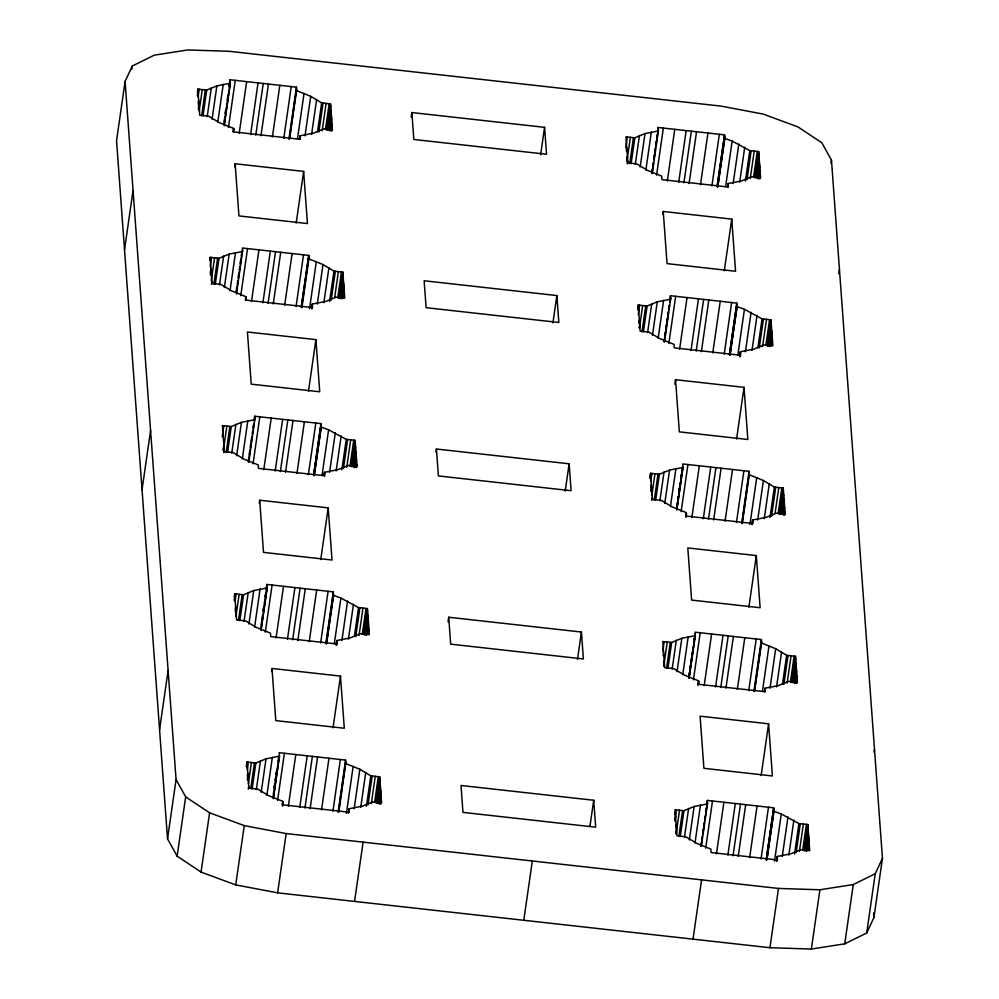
<?xml version="1.0" encoding="UTF-8"?>
<svg xmlns="http://www.w3.org/2000/svg" width="999" height="999" viewBox="0 0 999 999"><rect width="100%" height="100%" fill="white"/><g stroke="black" fill="none" stroke-linecap="round" stroke-linejoin="round"><path stroke-width="1.5" d="M125.087 81.419L116.546 140.697L167.532 838.86L177.135 856.168L201.049 872.09L235.727 884.889L277.622 892.844L769.954 947.714L811.363 949.05L844.729 943.83L866.695 933.016L873.913 917.582L882.454 858.303L831.468 160.14L821.865 142.832L797.951 126.91L763.273 114.111L721.378 106.156L229.046 51.286L187.637 49.95L154.271 55.17L132.305 65.984L125.087 81.419L176.074 779.582L167.532 838.86M131.868 69.031L132.305 65.984M124.513 249.787L133.054 190.509M197.402 92.145L197.839 89.111L206.718 90.097L216.883 85.877L230.319 83.254L230.07 79.77L296.428 87.163L296.678 90.647L310.714 96.329L321.666 102.909L330.557 103.896L332.455 129.97L323.576 128.983L313.411 133.204L299.975 135.827L299.538 138.861M197.327 95.704L197.989 91.146M198.127 96.866L199.226 89.261M142.033 489.772L150.574 430.494M198.202 103.147L198.639 100.112M198.351 105.182L198.789 102.148M198.277 108.741L198.938 104.183M199.213 110.877L202.285 89.598M201.611 115.784L205.332 89.947M202.997 115.934L206.718 90.097M207.193 116.671L211.351 87.8M212.063 119.318L216.883 85.877M217.757 122.353L223.239 84.353M225.25 113.212L225.687 110.165M229.183 85.852L230.07 79.77M224.188 121.354L224.85 116.796M225.287 113.749L225.724 110.714M227.26 100.075L227.697 97.028M229.233 86.389L230.107 80.307M224.275 122.552L224.937 117.994M225.374 114.947L226.91 104.308M227.347 101.274L228.883 90.634M229.32 87.587L230.195 81.506M224.363 123.751L230.282 82.717M224.188 125.812L230.319 83.254M228.459 127.46L235.252 80.345M209.69 260.377L210.127 257.342L219.006 258.329L229.171 254.108L242.607 251.486L242.345 248.002L308.703 255.394L308.966 258.878L323.002 264.56L333.953 271.141L342.832 272.128L344.742 298.202L335.864 297.215L325.699 301.436L312.262 304.058L311.601 308.616M210.202 266.608L211.513 257.492M210.265 272.902L210.926 268.344M210.414 274.937L211.076 270.379M211.276 280.632L214.56 257.829M233.179 131.468L233.616 128.434L219.58 122.752L208.629 116.171L199.738 115.185L197.839 89.111M233.217 132.018L233.654 128.971M211.438 284.415L211.875 281.381M213.898 284.016L217.62 258.179M215.285 284.166L219.006 258.329M239.211 133.292L246.653 81.618M234.703 166.808L235.14 163.761L303.634 171.403L307.442 223.551L238.948 215.921L235.14 163.761M219.48 284.902L223.639 256.031M159.565 729.769L168.107 670.491M224.35 287.55L229.171 254.108M250.612 134.565L258.054 82.892M230.045 290.584L235.514 252.585M255.794 135.14L263.249 83.466M236.251 291.109L236.651 287.512M237.35 283.504L237.787 280.457M238.224 277.422L238.624 273.838M239.323 269.817L239.76 266.783M240.197 263.748L240.597 260.165M241.296 256.144L241.696 252.56M236.338 292.307L237.874 281.668M238.311 278.621L239.847 267.982M240.284 264.947L242.482 249.75M236.476 294.043L242.57 250.949M260.976 135.727L268.431 84.041M240.747 295.692L247.54 248.576M222.228 436.65L223.801 425.724M223.177 449.687L223.838 445.129M223.339 450.387L226.848 426.061M245.467 299.7L245.904 296.666L231.855 290.984L220.904 284.403L212.025 283.416L210.127 257.342M245.504 300.249L245.941 297.202M223.726 452.647L224.163 449.612M226.174 452.247L229.895 426.411M272.39 136.988L279.832 85.315M227.56 452.397L231.293 426.561L241.446 422.34L254.882 419.717L254.633 416.233L320.991 423.626L321.241 427.122L314.235 475.749M251.486 301.523L258.941 249.85M231.756 453.134L235.914 424.263M177.135 856.168L185.677 796.89L176.074 779.582M236.638 455.781L241.446 422.34M283.791 138.262L291.233 86.588M262.899 302.797L270.342 251.124M242.32 458.816L247.802 420.816M288.973 138.836L296.428 87.163M289.323 139.061L296.553 88.911M289.623 138.749L296.641 90.11M268.082 303.371L275.524 251.698M248.326 460.851L248.763 457.817M249.201 454.77L249.6 451.186M250.287 447.177L250.687 443.593M251.174 441.096L251.823 436.538M252.26 433.491L252.697 430.457M253.134 427.41L253.584 424.375M254.233 419.817L254.633 416.233M248.414 462.05L251.91 437.737M252.347 434.69L252.784 431.655M253.234 428.621L253.883 424.051M254.32 421.016L254.757 417.982M248.751 462.275L254.845 419.18M273.264 303.958L280.707 252.272M297.465 138.961L304.046 93.357M299.575 139.41L300.012 136.364M253.022 463.923L259.815 416.808M234.253 596.84L234.69 593.806L243.569 594.792L253.734 590.571L267.17 587.949L266.92 584.465L333.279 591.858L333.529 595.354L326.523 643.98M234.178 600.399L234.84 595.841M234.99 601.56L236.076 593.955M235.202 609.877L235.639 606.843M235.352 611.912L235.789 608.878M235.677 616.395L236.114 613.361M305.02 135.852L310.714 96.329M236.064 615.571L239.136 594.293M201.049 872.09L209.59 812.811L185.677 796.89M238.461 620.479L242.183 594.642M296.191 223.077L303.634 171.403M284.665 305.219L292.12 253.546M239.847 620.629L243.569 594.792M311.588 134.49L316.621 99.525M263.773 469.755L271.228 418.082M259.265 503.271L259.703 500.224L328.209 507.867L332.005 560.014L263.511 552.385L259.703 500.224M244.043 621.366L248.202 592.494M317.507 131.793L321.666 102.909M318.893 131.943L323.064 103.059M248.913 624.013L253.734 590.571M296.079 306.493L303.521 254.82M322.165 130.757L326.111 103.409M275.187 471.029L282.63 419.355M325.437 129.583L329.171 103.746M254.608 627.047L260.09 589.048M301.261 307.068L308.703 255.394M301.298 307.617L308.741 255.944M326.835 129.733L330.557 103.896M301.611 307.292L308.828 257.143M327.197 130.257L330.706 105.931M301.948 307.517L308.916 258.341M328.184 130.182L331.031 110.414M329.171 130.095L331.356 114.897M280.369 471.603L287.812 419.93M329.533 130.619L331.506 116.933M330.12 129.608L331.656 118.968M330.881 131.056L331.98 123.451M331.868 130.981L332.305 127.934M263.199 610.302L263.636 607.267M265.16 596.628L265.609 593.581M266.258 589.023L266.92 584.465M261.263 624.525L261.701 621.49M262.138 618.443L262.575 615.409M263.237 610.851L263.674 607.804M264.335 603.246L264.772 600.212M265.21 597.165L265.647 594.13M266.296 589.572L266.958 585.002M261.126 627.247L262.887 615.084M263.324 612.05L264.86 601.41M265.297 598.364L267.045 586.213M261.214 628.446L267.133 587.412M261.039 630.506L267.17 587.949M285.552 472.19L292.994 420.504M309.54 308.703L316.321 261.588M265.309 632.155L272.103 585.039M311.95 308.841L312.387 305.806M246.316 766.595L246.978 762.037L255.856 763.024L266.021 758.803L279.458 756.181L279.208 752.697L345.554 760.089L345.816 763.586L359.852 769.255L370.804 775.836L379.695 776.822L381.593 802.896L372.714 801.91L362.55 806.131L349.113 808.753L348.451 813.311M246.691 767.107L247.128 764.073M247.265 769.792L248.364 762.187M247.34 776.073L247.777 773.039M247.265 779.632L247.927 775.074M247.64 780.144L248.077 777.11M317.307 304.083L323.002 264.56M248.351 783.803L251.411 762.524M248.289 789.11L248.726 786.076M235.727 884.889L244.268 825.611L209.59 812.811M250.749 788.711L254.47 762.874M308.466 391.308L315.921 339.635L247.427 331.993L251.224 384.153L319.73 391.783L315.921 339.635M296.953 473.451L304.395 421.778M252.135 788.86L255.856 763.024M323.876 302.722L328.908 267.757M276.061 637.986L283.504 586.313M271.553 671.503L271.99 668.456L340.484 676.098L344.293 728.246L275.799 720.616L271.99 668.456M256.331 789.597L260.489 760.726M329.57 301.536L333.953 271.141M331.181 300.175L335.339 271.291M261.201 792.244L266.021 758.803M308.354 474.725L315.809 423.052M334.677 297.477L338.399 271.641M287.462 639.26L294.917 587.587M337.724 297.814L341.446 271.978M266.895 795.279L272.365 757.279M313.549 475.299L320.991 423.626M339.111 297.964L342.832 272.128M313.798 474.325L321.029 424.175M313.886 475.524L321.116 425.374M339.485 298.489L342.982 274.163M314.198 475.212L321.203 426.573M340.472 298.414L343.319 278.646M341.446 298.326L343.644 283.129M292.645 639.835L300.1 588.161M341.82 298.851L343.793 285.165M342.407 297.839L343.943 287.2M343.394 297.764L344.268 291.683M274.163 787.649L274.6 784.615M275.262 780.057L275.699 777.01M276.136 773.975L276.573 770.928M273.326 794.28L273.763 791.233M274.201 788.199L274.638 785.164M275.299 780.594L275.736 777.559M276.174 774.525L276.611 771.478M278.147 760.838L278.584 757.804M273.202 797.002L273.851 792.432M274.288 789.397L277.797 765.084M278.234 762.037L278.896 757.479M273.289 798.201L279.42 755.644M273.326 798.738L279.458 756.181M297.839 640.421L305.282 588.736M322.04 475.424L328.609 429.82L321.241 427.122M324.101 475.324L324.538 472.29L337.987 469.667L348.139 465.447L357.03 466.433L355.12 440.359L346.241 439.373L328.609 429.82M324.151 475.874L324.588 472.839M277.597 800.386L284.39 753.271M329.595 472.315L335.289 432.792M282.317 804.395L282.754 801.36L268.719 795.679L257.754 789.098L248.876 788.111L246.978 762.037M282.355 804.944L282.792 801.897M282.442 806.143L282.879 803.096M320.754 559.54L328.209 507.867M309.24 641.683L316.683 590.009M336.151 470.954L341.196 435.989M288.349 806.218L295.791 754.545M277.622 892.844L286.164 833.566L244.268 825.611M341.858 469.767L346.241 439.373M343.469 468.406L347.627 439.523M320.642 642.956L328.097 591.283M346.74 467.232L350.686 439.872M299.75 807.492L307.192 755.818M350.012 466.046L353.733 440.209M325.824 643.531L333.279 591.858M351.398 466.196L355.12 440.359M326.398 642.245L333.404 593.606M351.76 466.72L355.269 442.395M326.486 643.443L333.491 594.805M352.747 466.645L355.594 446.878M353.733 466.558L355.919 451.361M304.932 808.066L312.375 756.393M354.108 467.082L356.069 453.396M354.47 467.594L356.218 455.432M355.457 467.52L356.543 459.915M356.443 467.445L356.88 464.398M310.115 808.653L317.57 756.967M334.328 643.656L340.896 598.051L333.529 595.354M411.201 117.108L411.863 112.537L544.58 127.335L546.54 154.246L413.823 139.46L411.863 112.537M336.176 645.079L336.825 640.521L350.262 637.899L360.427 633.678L369.305 634.665L367.407 608.591L358.529 607.604L340.896 598.051M336.426 644.105L336.863 641.071M336.513 645.304L336.95 642.27M341.883 640.546L347.577 601.023M333.042 727.771L340.484 676.098M321.528 809.914L328.971 758.241M348.439 639.185L353.484 604.22M354.358 636.488L358.529 607.604M355.756 636.638L359.915 607.754M332.929 811.188L340.372 759.515M359.028 635.464L362.962 608.104M362.3 634.278L366.021 608.441M338.149 812.312L345.554 760.089M363.686 634.427L367.407 608.591M338.461 811.987L345.691 761.837M364.048 634.952L367.557 610.626M338.811 812.212L345.779 763.036M365.035 634.877L367.882 615.109M366.021 634.79L368.206 619.592M366.383 635.314L368.356 621.628M366.97 634.303L368.506 623.663M367.957 634.228L368.831 628.146M346.391 813.411L353.184 766.283M354.158 808.778L359.852 769.255M360.726 807.417L365.759 772.452M366.433 806.23L370.804 775.836M368.032 804.869L372.19 775.986M354.558 901.41L363.099 842.145M371.303 803.696L375.249 776.335M374.575 802.509L378.296 776.673M375.961 802.659L379.695 776.822M376.336 803.184L379.832 778.858M377.322 803.109L380.169 783.341M378.296 803.021L380.494 787.824M378.883 802.022L380.644 789.859M379.033 804.058L380.794 791.895M380.02 803.983L381.118 796.378M381.006 803.908L381.443 800.861M435.989 452.048L436.426 449.013L569.143 463.798L571.116 490.721L438.399 475.924L436.426 449.013M448.064 621.803L448.713 617.245L581.43 632.03L583.391 658.953L450.686 644.155L448.713 617.245M540.634 154.695L544.58 127.335M552.922 322.927L556.855 295.567L424.15 280.769L426.111 307.692L558.828 322.477L556.855 295.567M565.197 491.158L569.143 463.798M625.774 147.902L627.335 136.975M626.311 150.861L626.748 147.827M626.935 159.415L627.372 156.381M626.885 161.638L630.394 137.313M627.26 163.898L627.709 160.864M629.72 163.499L633.441 137.65M631.106 163.649L634.827 137.812L644.992 133.591L658.428 130.969L658.179 127.485L724.537 134.877L724.787 138.362L717.781 187M523.788 920.279L532.33 861.001M635.302 164.385L639.46 135.514M640.172 167.02L644.992 133.591M645.866 170.067L651.348 132.068M577.484 659.39L581.43 632.03M651.86 172.103L652.297 169.068M652.734 166.021L653.171 162.987M653.833 158.429L654.233 154.845M654.932 150.824L655.369 147.79M655.806 144.743L656.206 141.159M656.905 137.15L657.342 134.103M657.779 131.069L658.179 127.485M651.947 173.302L653.483 162.662M653.92 159.628L655.456 148.988M655.893 145.941L658.304 129.221M652.297 173.526L658.391 130.419M656.568 175.175L663.361 128.059M637.799 308.092L638.236 305.057L647.115 306.044L657.28 301.823L670.716 299.2L670.454 295.716L736.812 303.109L737.075 306.593L730.057 355.232M637.949 310.127L638.386 307.093M638.274 314.61L639.622 305.207M638.898 323.164L639.335 320.13M639.223 327.647L639.66 324.613M639.385 328.346L642.669 305.544M642.007 331.73L645.729 305.881M643.393 331.88L647.115 306.044M667.32 181.006L674.762 129.333M662.812 214.523L663.249 211.476L731.743 219.106L735.551 271.266L667.057 263.624L663.249 211.476M647.589 332.617L651.748 303.746M652.459 335.264L657.28 301.823M678.721 182.28L686.176 130.594M658.154 338.299L663.623 300.299M589.984 826.098L593.718 800.261L461.001 785.476L462.962 812.387L595.679 827.184L593.718 800.261M683.903 182.854L691.358 131.181M663.923 341.858L664.372 338.811M664.81 335.776L665.197 332.192M665.896 328.172L666.296 324.588M666.77 322.103L667.17 318.506M667.869 314.498L668.306 311.451M668.743 308.416L669.18 305.382M669.842 300.811L670.454 295.716M664.235 341.533L668.393 312.662M668.831 309.615L669.492 305.057M669.929 302.023L670.591 297.452M664.585 341.758L670.679 298.651M689.085 183.429L696.54 131.756M668.855 343.406L675.649 296.291M649.862 477.847L650.511 473.289L659.402 474.275L669.567 470.054L683.004 467.432L682.742 463.948L749.1 471.341L749.35 474.825L763.398 480.507L774.35 487.087L783.228 488.074L785.139 514.148L776.248 513.161L766.096 517.382L752.659 520.004L751.997 524.562M650.224 478.359L650.661 475.324M650.811 481.043L651.91 473.439M650.886 487.325L651.323 484.29M650.811 490.884L651.473 486.326M651.186 491.396L651.623 488.361M651.885 495.054L654.957 473.776M651.835 500.362L652.272 497.327M654.283 499.962L658.016 474.125M700.499 184.703L707.941 133.029M655.669 500.112L659.402 474.275M679.607 349.238L687.05 297.565M674.874 384.265L675.536 379.707L744.03 387.337L747.839 439.498L679.345 431.855L675.536 379.707M659.864 500.849L664.035 471.978M664.747 503.496L669.567 470.054M711.9 185.976L719.342 134.303M691.008 350.512L698.451 298.838M670.441 506.53L675.911 468.531M717.082 186.551L724.537 134.877M717.344 185.577L724.575 135.427M717.432 186.776L724.662 136.626M717.744 186.463L724.75 137.825M696.191 351.086L703.633 299.413M678.796 491.308L679.245 488.261M680.769 477.622L681.206 474.587M676.872 505.531L677.31 502.485M677.747 499.45L678.184 496.403M678.845 491.845L679.283 488.811M679.72 485.764L680.157 482.729M680.806 478.171L681.256 475.124M681.905 470.566L682.342 467.532M676.735 508.241L677.397 503.683M677.834 500.649L678.496 496.091M678.933 493.044L680.456 482.405M680.893 479.37L682.429 468.731M676.822 509.453L682.954 466.883M676.86 509.989L683.004 467.432M701.373 351.66L708.828 299.987M725.586 186.676L732.155 141.071L724.787 138.362M727.684 187.125L728.084 183.541L741.52 180.919L751.685 176.698L760.564 177.685L758.666 151.611L749.787 150.624L732.155 141.071M681.143 511.638L687.924 464.523M662.837 651.073L664.185 641.67M663.161 655.556L663.598 652.522M663.786 664.11L664.235 661.076M733.129 183.566L738.835 144.043M663.736 666.333L667.245 642.007M685.863 515.646L686.301 512.612L672.252 506.93L661.301 500.349L652.422 499.363L650.511 473.289M685.901 516.196L686.338 513.149M685.988 517.395L686.425 514.348M666.57 668.194L670.292 642.357M724.3 270.791L731.743 219.106M712.774 352.934L720.229 301.261M667.956 668.343L671.678 642.507L681.842 638.286L695.279 635.664L695.029 632.18L761.388 639.572L761.638 643.056L775.686 648.738L786.638 655.319L795.516 656.306L797.414 682.379L788.536 681.393L778.371 685.614L764.934 688.236L764.535 691.82M739.697 182.205L744.73 147.24M691.882 517.47L699.337 465.796M672.152 669.08L676.311 640.209M745.404 181.019L749.787 150.624M747.002 179.658L751.173 150.774M677.022 671.728L681.842 638.286M724.188 354.208L731.63 302.535M750.274 178.471L754.22 151.111M703.296 518.743L710.739 467.07M753.546 177.298L757.279 151.461M682.717 674.762L688.199 636.763M729.37 354.782L736.812 303.109M754.944 177.447L758.666 151.611M729.632 353.808L736.85 303.659M729.932 353.496L736.95 304.857M755.306 177.972L758.815 153.646M730.019 354.695L737.037 306.056M756.293 177.884L759.14 158.129M757.279 177.81L759.465 162.612M708.478 519.318L715.921 467.644M757.642 178.334L759.615 164.648M758.016 178.846L759.764 166.683M758.99 178.771L760.089 171.166M759.977 178.696L760.414 175.649M688.711 676.798L689.372 672.24M689.809 669.205L690.209 665.609M690.908 661.6L691.345 658.566M691.783 655.519L692.22 652.484M693.756 641.845L694.155 638.261M688.798 677.996L689.46 673.438M689.897 670.404L693.406 646.078M693.843 643.044L695.154 633.915M689.11 677.684L695.242 635.127M689.148 678.221L695.279 635.664M713.661 519.892L721.103 468.219M737.861 354.907L744.43 309.303L737.075 306.593M739.71 356.331L740.371 351.773L753.808 349.151L763.973 344.93L772.851 345.916L770.941 319.842L762.062 318.856L744.43 309.303M739.747 356.88L740.409 352.31M693.418 679.869L700.212 632.754M740.059 356.556L740.496 353.509M674.8 814.822L675.237 811.787M674.937 820.541L676.473 809.902M674.899 820.828L675.561 816.27M675.749 827.859L676.186 824.824M675.861 833.865L676.51 829.307M745.416 351.798L751.111 312.275M676.236 833.041L679.52 810.239M697.926 685.401L698.576 680.843L684.54 675.162L673.588 668.581L664.71 667.594L662.799 641.52L671.678 642.507M698.189 684.427L698.626 681.38M678.858 836.425L682.579 810.589M736.588 439.023L744.03 387.337M725.062 521.166L732.517 469.493M680.244 836.575L683.965 810.738L694.13 806.518L707.567 803.895L707.317 800.411L773.663 807.804L773.925 811.288L766.92 859.927M751.985 350.437L757.017 315.472M704.17 685.701L711.613 634.028M684.44 837.312L688.598 808.441M757.904 347.727L762.062 318.856M759.29 347.889L763.448 319.006M689.31 839.959L694.13 806.518M736.475 522.44L743.918 470.766M762.562 346.703L766.508 319.343M715.571 686.975L723.026 635.302M765.833 345.529L769.555 319.692M695.004 842.994L700.474 804.994M741.695 523.563L749.1 471.341M767.22 345.679L770.941 319.842M741.995 523.239L749.225 473.089M767.594 346.203L771.091 321.878M742.344 523.464L749.312 474.288M768.581 346.116L771.428 326.361M769.555 346.041L771.752 330.844M720.754 687.549L728.209 635.876M769.929 346.566L771.902 332.879M770.516 345.554L772.052 334.915M771.503 345.479L772.377 339.398M700.736 846.003L701.173 842.969M701.872 838.948L702.309 835.913M702.747 832.866L703.146 829.282M703.845 825.274L704.283 822.227M704.72 819.192L705.157 816.158M705.818 811.588L706.218 808.004M706.693 805.519L707.317 800.411M701.086 846.228L702.397 837.112M702.834 834.078L704.37 823.438M704.807 820.391L707.442 802.147M701.398 845.916L707.529 803.358M725.948 688.124L733.391 636.45M749.924 524.65L756.718 477.534M752.259 523.588L752.697 520.541M705.706 848.101L712.499 800.986M693.031 939.135L701.573 879.857M757.704 520.029L763.398 480.507M748.863 607.255L756.318 555.569L687.811 547.939L691.62 600.087L760.127 607.729L756.318 555.569M737.349 689.397L744.792 637.724M764.26 518.668L769.305 483.703M716.458 853.933L723.9 802.259M769.967 517.482L774.35 487.087M771.578 516.121L775.736 487.237M748.75 690.671L756.206 638.998M775.062 513.424L778.795 487.574M727.859 855.206L735.301 803.533M778.121 513.761L781.842 487.924M753.933 691.246L761.388 639.572M779.507 513.911L783.228 488.074M754.282 691.47L761.513 641.321M779.869 514.435L783.378 490.109M754.595 691.158L761.6 642.519M831.031 163.187L831.468 160.14M780.856 514.348L783.703 494.592M781.842 514.273L784.04 499.075M733.041 855.781L740.496 804.108M782.429 513.274L784.178 501.111M782.804 513.786L784.327 503.146M783.566 515.234L784.665 507.629M784.552 515.159L784.989 512.112M738.224 856.355L745.679 804.682M762.437 691.37L769.005 645.766M769.992 688.261L775.686 648.738M761.151 775.486L768.593 723.8L700.099 716.171L703.908 768.318L772.402 775.961L768.593 723.8M749.637 857.629L757.08 805.956M776.548 686.9L781.593 651.935M838.785 273.788L839.435 269.231M782.467 684.203L786.638 655.319M783.865 684.352L788.024 655.469M761.038 858.903L768.481 807.229M787.137 683.166L791.071 655.819M790.409 681.992L794.13 656.156M766.221 859.477L773.663 807.804M791.795 682.142L795.516 656.306M766.258 860.027L773.713 808.353M766.57 859.702L773.8 809.552M792.157 682.667L795.666 658.341M766.87 859.39L773.888 810.751M793.144 682.592L795.991 662.824M794.13 682.504L796.315 667.307M794.492 683.029L796.465 669.342M794.867 683.541L796.615 671.378M795.853 683.466L796.94 675.861M796.827 683.391L797.264 680.344M774.5 861.113L781.293 813.998L773.925 811.288M776.56 861.026L777.222 856.468L790.659 853.845L800.823 849.625L809.702 850.611L807.804 824.537L798.913 823.551L781.293 813.998M776.91 861.25L777.347 858.216M782.267 856.493L787.961 816.97M769.954 947.714L778.496 888.436L819.904 889.772L853.271 884.552L875.236 873.738L882.454 858.303M788.835 855.132L793.868 820.167M794.542 853.945L798.913 823.551M796.141 852.584L800.311 823.7M799.412 851.398L803.358 824.05M802.684 850.224L806.418 824.387M804.07 850.374L807.804 824.537M804.445 850.898L807.954 826.573M805.431 850.823L808.278 831.056M806.418 850.736L808.603 835.539M806.78 851.26L808.753 837.574M807.367 850.249L808.903 839.61M808.353 850.174L809.227 844.093M811.363 949.05L819.904 889.772M844.729 943.83L853.271 884.552M874.05 752.259L874.487 749.213M866.695 933.016L875.236 873.738M634.827 137.812L625.948 136.826L627.847 162.899L636.738 163.886L647.689 170.467L661.725 176.136L661.987 179.633L728.346 187.025L728.084 183.541M231.293 426.561L222.402 425.574L224.313 451.648L233.192 452.634L244.143 459.215L258.192 464.897L258.441 468.381L324.8 475.774L324.538 472.29M683.965 810.738L675.087 809.752L676.985 835.826L685.876 836.812L696.827 843.393L710.863 849.075L711.126 852.559L777.472 859.952L777.222 856.468M286.164 833.566L778.496 888.436M873.576 912.974L873.913 917.582M740.371 351.773L740.621 355.257L674.263 347.864L674.013 344.38L659.964 338.698L649.013 332.118L640.134 331.131L638.236 305.057M752.659 520.004L752.909 523.488L686.55 516.096L686.301 512.612M764.934 688.236L765.197 691.72L698.838 684.327L698.576 680.843M299.975 135.827L300.224 139.311L233.878 131.918L233.616 128.434M312.262 304.058L312.512 307.542L246.154 300.15L245.904 296.666M336.825 640.521L337.088 644.005L270.729 636.613L270.467 633.129L256.431 627.447L245.479 620.866L236.601 619.88L234.69 593.806M349.113 808.753L349.363 812.237L283.004 804.844L282.754 801.36"/></g></svg>
